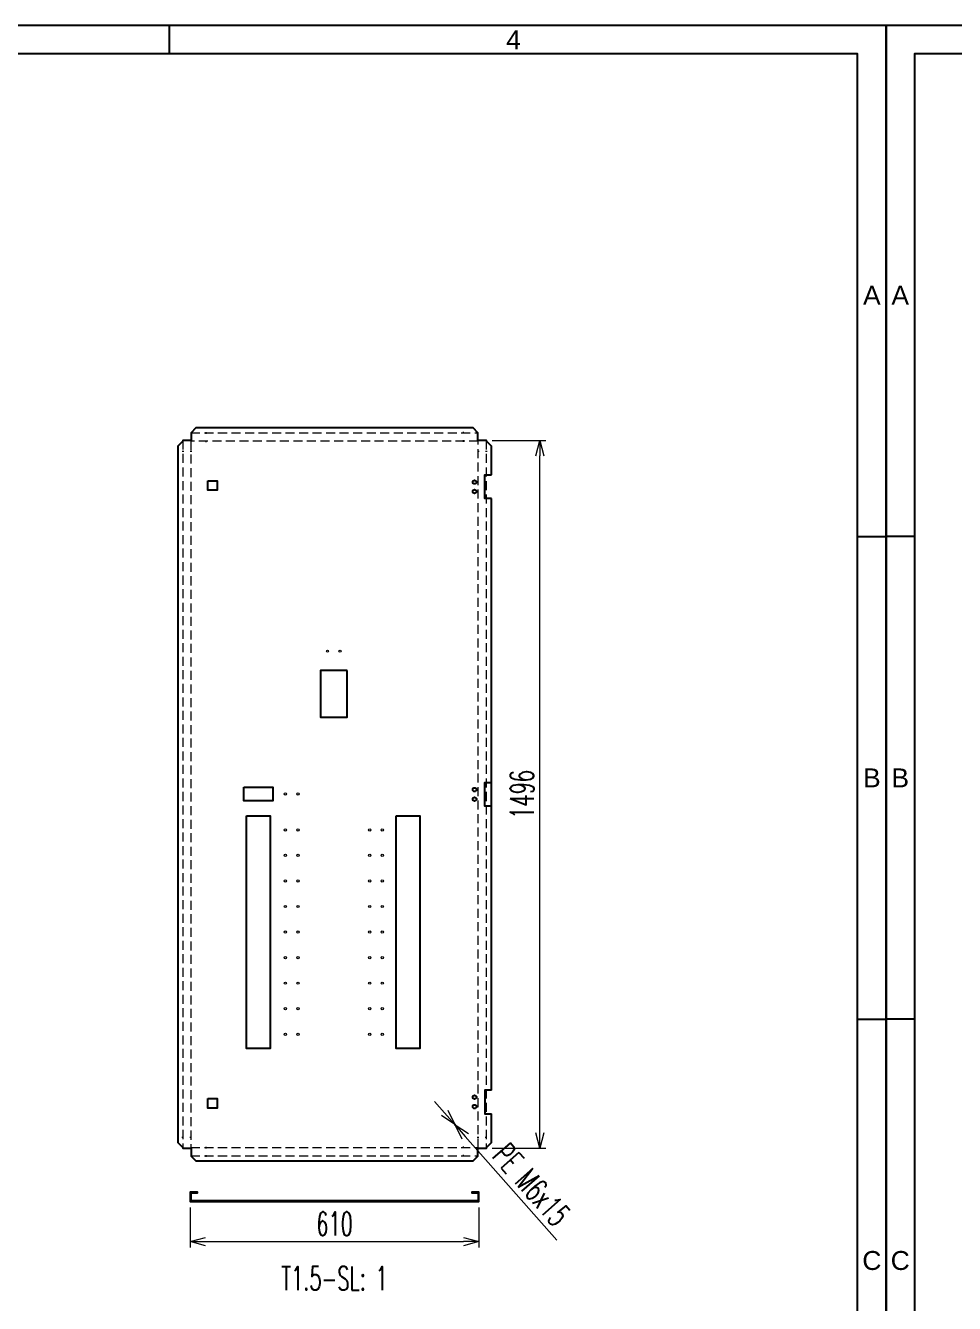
# Model space of a CAD drawing. Header units: millimetres. Extents: x 28713 to 59118, y -54378 to -19615.
# Drawn here: x 51359 to 53323, y -36342 to -33641 of the extents above; entities that cross this region are included whole.
import ezdxf
from ezdxf.enums import TextEntityAlignment as Align

# ---------------------------------------------------------------- set-up
doc = ezdxf.new("R2010")
doc.units = ezdxf.units.MM
doc.header["$LTSCALE"] = 3
doc.linetypes.add('HIDDEN', pattern=[9.525, 6.35, -3.175])
doc.layers.add('@.DM. NÉT ĐỨT', color=8, linetype='HIDDEN', lineweight=9)
for name, color, linetype in [('@.TEXT', 7, 'Continuous'), ('@.VISIBLE', 7, 'Continuous'), ('dim', 7, 'Continuous')]:
    doc.layers.add(name, color=color, linetype=linetype)
doc.styles.add('Ann_w01', font='romans.shx', dxfattribs={"width": 0.6, "bigfont": 'chineset.shx'})
doc.styles.add('Arial', font='arial.ttf')
doc.dimstyles.new('Dim 01_SC25', dxfattribs={"dimscale": 25, "dimtxt": 2, "dimasz": 1.3, "dimexe": 0.5, "dimexo": 0.5, "dimgap": 0.5, "dimtad": 1, "dimdec": 1, "dimzin": 12, "dimdsep": 46, "dimtxsty": 'Ann_w01', "dimblk": 'OPEN30', "dimcen": 1.5, "dimclrd": 6, "dimclre": 6, "dimclrt": 3, "dimadec": 1, "dimazin": 3, "dimtm": 1e-09, "dimtfac": 1, "dimtdec": 1, "dimtmove": 0, "dimatfit": 3, "dimldrblk": 'OPEN30', "dimfxl": 1, "dimtolj": 1, "dimlwd": 20, "dimlwe": 20, "dimarcsym": 0})

# ---------------------------------------------------------------- blocks, each defined once
blk = doc.blocks.new('_Open30')
at = {"color": 0, "linetype": 'ByBlock', "lineweight": -2}
for p, q in [((-1, 0.268), (0, 0)), ((0, 0), (-1, -0.268)), ((0, 0), (-1, 0))]:
    blk.add_line(p, q, dxfattribs=at)
blk = doc.blocks.new('*D115')
at = {"layer": 'Defpoints', "color": 0, "transparency": 16777216}
for p in [(51707.6, -36127), (52317.6, -36127), (52317.6, -36211.4)]:
    blk.add_point(p, dxfattribs=at)
at = {"layer": 'dim', "color": 6, "lineweight": 20, "transparency": 16777216}
for p, q in [((51707.6, -36139.5), (51707.6, -36223.9)), ((52317.6, -36139.5), (52317.6, -36223.9)), ((51740.1, -36211.4), (52285.1, -36211.4))]:
    blk.add_line(p, q, dxfattribs=at)
at = {"layer": 'dim', "color": 6, "lineweight": 20, "transparency": 16777216, "xscale": 32.5, "yscale": 32.5, "zscale": 32.5, "rotation": 180}
blk.add_blockref('_Open30', (51707.6, -36211.4), dxfattribs=at)
at = {"layer": 'dim', "color": 6, "lineweight": 20, "transparency": 16777216, "xscale": 32.5, "yscale": 32.5, "zscale": 32.5}
blk.add_blockref('_Open30', (52317.6, -36211.4), dxfattribs=at)
at = {"layer": 'dim', "color": 3, "transparency": 16777216, "insert": (52012.6, -36173.9), "char_height": 50, "attachment_point": 5, "style": 'Ann_w01'}
blk.add_mtext('\\A1;610', dxfattribs=at)
blk = doc.blocks.new('*D116')
at = {"layer": 'Defpoints', "color": 0, "transparency": 16777216}
for p in [(52333.5, -34518.3), (52446.5, -34518.3), (52333.5, -36014.3)]:
    blk.add_point(p, dxfattribs=at)
at = {"layer": 'dim', "color": 6, "lineweight": 20, "transparency": 16777216}
for p, q in [((52346, -34518.3), (52459, -34518.3)), ((52446.5, -35981.8), (52446.5, -34550.8)), ((52346, -36014.3), (52459, -36014.3))]:
    blk.add_line(p, q, dxfattribs=at)
at = {"layer": 'dim', "color": 6, "lineweight": 20, "transparency": 16777216, "xscale": 32.5, "yscale": 32.5, "zscale": 32.5}
for p, rotation in [((52446.5, -34518.3), 90), ((52446.5, -36014.3), 270)]:
    blk.add_blockref('_Open30', p, dxfattribs=dict(at, rotation=rotation))
at = {"layer": 'dim', "color": 3, "transparency": 16777216, "insert": (52409, -35266.3), "char_height": 50, "attachment_point": 5, "rotation": 90, "style": 'Ann_w01'}
blk.add_mtext('\\A1;1496', dxfattribs=at)
blk = doc.blocks.new('*D132')
at = {"layer": 'Defpoints', "color": 0, "transparency": 16777216}
for p in [(52266.8, -35963.9), (52267.5, -35964.7)]:
    blk.add_point(p, dxfattribs=at)
at = {"layer": 'dim', "color": 6, "lineweight": 20, "transparency": 16777216}
for p, q in [((52245.3, -35939.5), (52223.8, -35915.2)), ((52266.8, -35963.9), (52267.5, -35964.7)), ((52482.2, -36208.3), (52289, -35989.1))]:
    blk.add_line(p, q, dxfattribs=at)
at = {"layer": 'dim', "color": 6, "lineweight": 20, "transparency": 16777216, "xscale": 32.5, "yscale": 32.5, "zscale": 32.5}
for p, rotation in [((52266.8, -35963.9), 311.3813499902261), ((52267.5, -35964.7), 131.3813499902261)]:
    blk.add_blockref('_Open30', p, dxfattribs=dict(at, rotation=rotation))
at = {"layer": 'dim', "color": 3, "transparency": 16777216, "insert": (52428.8, -36091.1), "char_height": 50, "attachment_point": 5, "rotation": 311.3813, "style": 'Ann_w01'}
blk.add_mtext('\\A1;PE M6x15', dxfattribs=at)
blk = doc.blocks.new('KHUNG BAN VE (Made by Tung)')
at = {"layer": '@.VISIBLE', "color": 8}
for p, q in [((221.25, 207), (221.25, 210)), ((3, 156), (0, 156)), ((294, 156), (297, 156)), ((3, 105), (0, 105)), ((294, 105), (297, 105))]:
    blk.add_line(p, q, dxfattribs=at)
for points in [[(0, 0), (297, 0), (297, 210), (0, 210)], [(3, 3), (294, 3), (294, 207), (3, 207)]]:
    blk.add_lwpolyline(points, close=True, dxfattribs=at)
at = {"layer": '@.TEXT', "color": 1, "style": 'Arial'}
for s, p in [('4', (257.625, 208.5)), ('A', (1.5, 181.5)), ('A', (295.5, 181.5)), ('B', (1.5, 130.5)), ('B', (295.5, 130.5)), ('C', (1.5, 79.5)), ('C', (295.5, 79.5))]:
    blk.add_text(s, height=2, dxfattribs=at).set_placement(p, align=Align.MIDDLE_CENTER)
for tag, height, p in [('DESIGNER_NAME', 2, (38, 15.5)), ('PROJECT_CODE', 2, (258.5, 15.5)), ('SCALE', 2, (289, 15.5)), ('APPROVED_NAME', 2, (38, 10.5)), ('CUSTOMER_NAME', 2, (258.5, 10.5)), ('PAGE', 2, (289, 10.5)), ('DRAWING_NAME', 4, (173, 8)), ('TOTAL', 2, (289, 5.5))]:
    blk.add_attdef(tag, text='', height=height, dxfattribs=at).set_placement(p, align=Align.MIDDLE_CENTER)

msp = doc.modelspace()

# ---------------------------------------------------------------- linework, layer by layer
at = {"color": 1}
for p, q in [((51739.57, -34502.5), (51741.57, -34502.5)), ((52285.73, -34502.5), (52283.73, -34502.5)), ((51691.85, -34540.51), (51691.85, -34542.51)), ((51709.05, -34540.51), (51709.05, -34542.51)), ((51739.57, -34519.7), (51741.57, -34519.7)), ((52285.73, -34519.7), (52283.73, -34519.7)), ((52316.25, -34540.51), (52316.25, -34542.51)), ((52333.45, -34540.51), (52333.45, -34542.51)), ((52266.15, -35964.3), (52268.15, -35964.3)), ((52267.15, -35963.3), (52267.15, -35965.3)), ((51691.85, -35992.1), (51691.85, -35990.1)), ((51709.05, -35992.1), (51709.05, -35990.1)), ((52316.25, -35992.1), (52316.25, -35990.1)), ((52333.45, -35992.1), (52333.45, -35990.1)), ((51739.57, -36012.9), (51741.57, -36012.9)), ((52285.73, -36012.9), (52283.73, -36012.9)), ((51739.57, -36030.1), (51741.57, -36030.1)), ((52285.73, -36030.1), (52283.73, -36030.1))]:
    msp.add_line(p, q, dxfattribs=at)
for p, q in [((51709.55, -34518.3), (51709.55, -34519.7)), ((52315.75, -34518.3), (52315.75, -34519.7)), ((51709.55, -36014.3), (51709.55, -36012.9)), ((52315.75, -36014.3), (52315.75, -36012.9))]:
    msp.add_line(p, q)
for points in [[(52344.05, -34591.3), (52344.05, -34530.3), (52333.55, -34519.8), (52333.55, -34518.3), (52315.75, -34518.3), (52315.75, -34502), (52305.65, -34491.9), (51719.65, -34491.9), (51709.55, -34502), (51709.55, -34518.3), (51691.75, -34518.3), (51691.75, -34519.8), (51681.25, -34530.3), (51681.25, -36002.3), (51691.75, -36012.8), (51691.75, -36014.3), (51709.55, -36014.3), (51709.55, -36030.6), (51719.65, -36040.7), (52305.65, -36040.7), (52315.75, -36030.6), (52315.75, -36014.3), (52333.55, -36014.3), (52333.55, -36012.8), (52344.05, -36002.3), (52344.05, -35941.3)], [(52344.05, -34641.3), (52330.45, -34641.3), (52330.45, -34591.3), (52344.05, -34591.3)], [(52344.05, -35891.3), (52344.05, -34641.3)], [(52344.05, -35291.3), (52330.45, -35291.3), (52330.45, -35241.3), (52344.05, -35241.3)], [(52344.05, -35891.3), (52330.45, -35891.3), (52330.45, -35941.3), (52344.05, -35941.3)]]:
    msp.add_lwpolyline(points)
for points in [[(51744.65, -34603.3), (51764.65, -34603.3), (51764.65, -34623.3), (51744.65, -34623.3)], [(51820.59, -35250.82), (51882.09, -35250.82), (51882.09, -35279.82), (51820.59, -35279.82)], [(51826.59, -35311.32), (51876.59, -35311.32), (51876.59, -35803.32), (51826.59, -35803.32)], [(52142.59, -35311.32), (52192.59, -35311.32), (52192.59, -35803.32), (52142.59, -35803.32)], [(51744.65, -35909.3), (51764.65, -35909.3), (51764.65, -35929.3), (51744.65, -35929.3)], [(51709.15, -36125.52), (51709.15, -36108.52), (51722.65, -36108.52), (51722.65, -36107.02), (51707.65, -36107.02), (51707.65, -36127.02), (52317.65, -36127.02), (52317.65, -36107.02), (52302.65, -36107.02), (52302.65, -36108.52), (52316.15, -36108.52), (52316.15, -36125.52)]]:
    msp.add_lwpolyline(points, close=True)
for centre in [(52308.65, -34606.3), (52308.65, -34626.3), (52308.65, -35256.3), (52308.65, -35276.3), (52308.65, -35906.3), (52308.65, -35926.3)]:
    msp.add_circle(centre, 4)
at = {"linetype": 'ByBlock', "lineweight": 9}
for centre in [(51997.67, -34963.65), (52024.27, -34963.65), (51908.79, -35265.32), (51935.39, -35265.32), (51908.79, -35341.32), (51935.39, -35341.32), (52086.87, -35341.32), (52113.47, -35341.32), (51908.79, -35395.32), (51935.39, -35395.32), (52086.87, -35395.32), (52113.47, -35395.32), (51908.79, -35449.32), (51935.39, -35449.32), (52086.87, -35449.32), (52113.47, -35449.32), (51908.79, -35503.32), (51935.39, -35503.32), (52086.87, -35503.32), (52113.47, -35503.32), (51908.79, -35557.32), (51935.39, -35557.32), (52086.87, -35557.32), (52113.47, -35557.32), (51908.79, -35611.32), (51935.39, -35611.32), (52086.87, -35611.32), (52113.47, -35611.32), (51908.79, -35665.32), (51935.39, -35665.32), (52086.87, -35665.32), (52113.47, -35665.32), (51908.79, -35719.32), (51935.39, -35719.32), (52086.87, -35719.32), (52113.47, -35719.32), (51908.79, -35773.32), (51935.39, -35773.32), (52086.87, -35773.32), (52113.47, -35773.32)]:
    msp.add_circle(centre, 2.4, dxfattribs=at)
at = {"layer": '@.DM. NÉT ĐỨT', "linetype": 'HIDDEN'}
for p, q in [((51709.05, -34502.5), (52316.25, -34502.5)), ((51691.85, -34518.3), (51691.85, -36014.3)), ((52333.45, -34518.3), (52333.45, -36014.3)), ((51709.05, -36030.1), (52316.25, -36030.1))]:
    msp.add_line(p, q, dxfattribs=at)
msp.add_lwpolyline([(52316.25, -36012.9), (52316.25, -34519.7), (51709.05, -34519.7), (51709.05, -36012.9)], close=True, dxfattribs=at)
at = {"layer": '@.VISIBLE'}
msp.add_lwpolyline([(52039.09, -35004.8), (51983.09, -35004.8), (51983.09, -35102.8), (52039.09, -35102.8)], close=True, dxfattribs=at)

# ---------------------------------------------------------------- block references
at = {"layer": '@.VISIBLE', "xscale": 20, "yscale": 20, "zscale": 20}
for p in [(47238.47, -37841.41), (53178.47, -37841.41)]:
    msp.add_blockref('KHUNG BAN VE (Made by Tung)', p, dxfattribs=at)

# ---------------------------------------------------------------- texts
at = {"layer": 'dim', "color": 1, "style": 'Ann_w01', "width": 0.6}
msp.add_text('T1.5-SL: 1', height=50, dxfattribs=at).set_placement((52012.65, -36289.1), align=Align.MIDDLE_CENTER)

# ---------------------------------------------------------------- dimensions: what is measured, and where the dimension line sits
at = {"layer": 'dim'}
dim = msp.add_linear_dim(base=(52446.54, -34518.3), p1=(52333.55, -36014.3), p2=(52333.55, -34518.3), angle=90, dimstyle='Dim 01_SC25', dxfattribs=at)
dim.commit()
dim.dimension.update_dxf_attribs({"geometry": '*D116', "text_midpoint": (52409.04, -35266.3)})
dim = msp.add_diameter_dim_2p(p1=(52266.82, -35963.93), p2=(52267.48, -35964.68), text='PE M6x15', dimstyle='Dim 01_SC25', dxfattribs=at)
dim.commit()
dim.dimension.update_dxf_attribs({"geometry": '*D132', "text_midpoint": (52400.7, -36115.89), "dimtype": 163})
dim = msp.add_linear_dim(base=(52317.65, -36211.43), p1=(51707.65, -36127.02), p2=(52317.65, -36127.02), dimstyle='Dim 01_SC25', dxfattribs=at)
dim.commit()
dim.dimension.update_dxf_attribs({"geometry": '*D115', "text_midpoint": (52012.65, -36173.93)})

doc.saveas('drawing.dxf')
